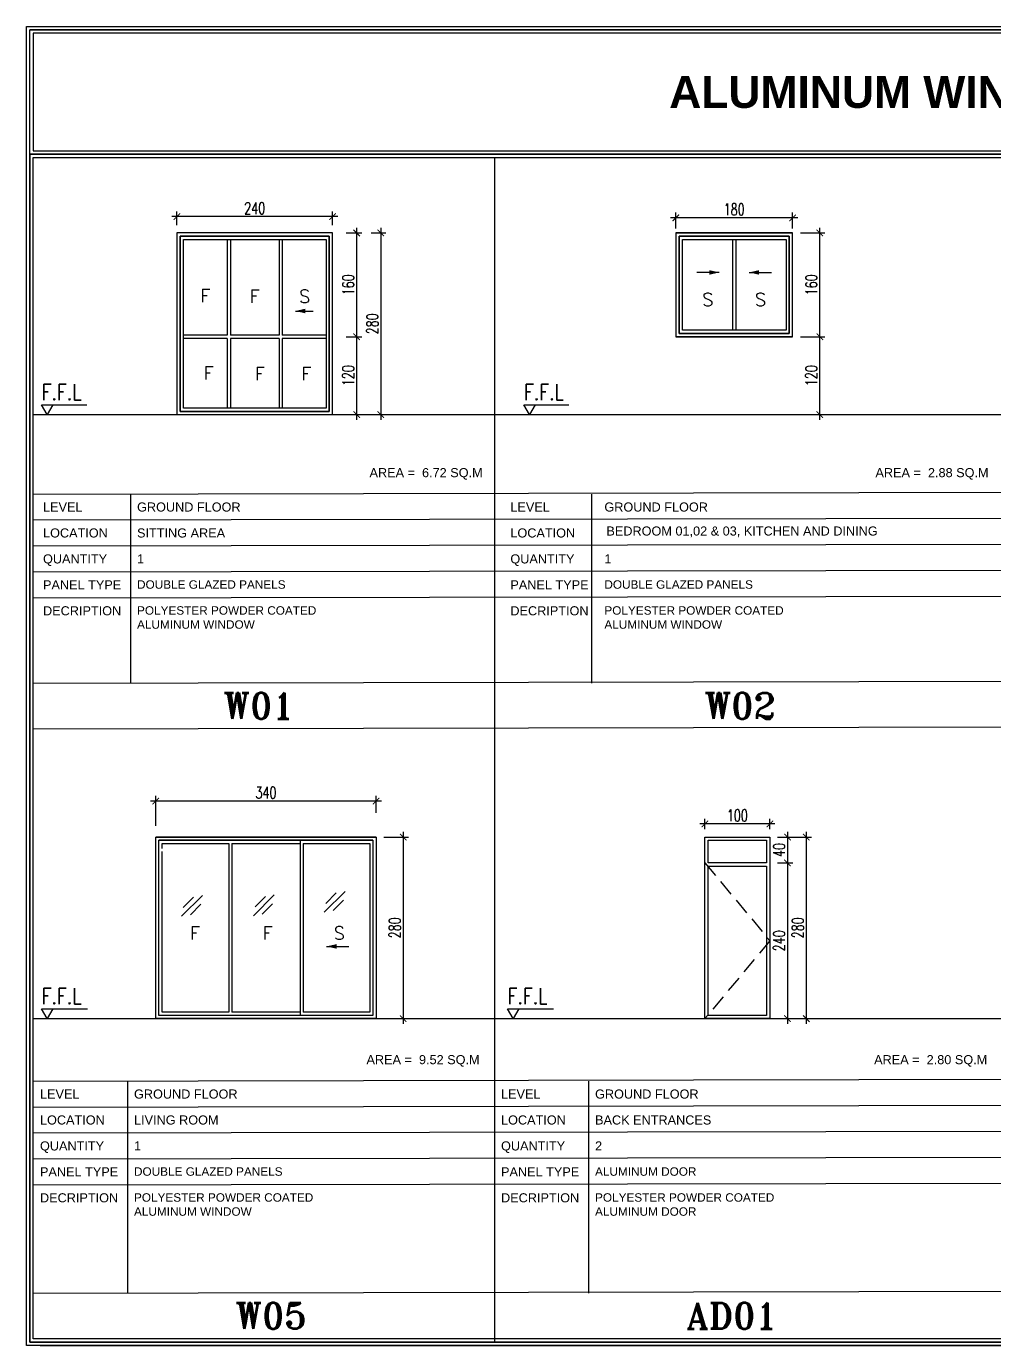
# Model space of a CAD drawing. Header units: centimetres. Extents: x -10126 to 3518, y -12053 to -9298.
# Drawn here: x -10126 to -8633, y -11332 to -9298 of the extents above; entities that cross this region are included whole.
import ezdxf
from ezdxf.enums import TextEntityAlignment as Align

# ---------------------------------------------------------------- set-up
doc = ezdxf.new("R2010")
doc.units = ezdxf.units.CM
doc.header["$LTSCALE"] = 100
doc.header["$MEASUREMENT"] = 0
doc.header["$PDMODE"] = 1
doc.linetypes.add('HIDDEN', pattern=[0.375, 0.25, -0.125])
for name, color, linetype in [('ARROW INDICATOR', 4, 'Continuous'), ('DIM IN', 1, 'Continuous'), ('HATCH', 8, 'Continuous'), ('KERBSTONE', 11, 'Continuous'), ('LEVEL', 2, 'Continuous'), ('SCHEDULE LINES-01', 2, 'Continuous'), ('SCHEDULE LINES-02', 8, 'Continuous'), ('SCHEDULE LINES-03', 3, 'Continuous'), ('TEXT', 3, 'Continuous'), ('TEXT 2', 7, 'Continuous'), ('WALL-01', 7, 'Continuous'), ('WALL-03', 2, 'Continuous'), ('WINDOW', 1, 'Continuous'), ('WINDOWS', 1, 'Continuous')]:
    doc.layers.add(name, color=color, linetype=linetype)
doc.layers.get('0').freeze()
doc.styles.add('$0$ROMANS', font='romans')
doc.styles.add('20', font='romans.shx', dxfattribs={"width": 0.7})
doc.styles.add('ART', font='arial.ttf')
doc.styles.add('ROMANT', font='romant', dxfattribs={"width": 0.75, "height": 12})
doc.styles.add('S2', font='ROMANS.shx', dxfattribs={"width": 0.85, "height": 7.5})
doc.styles.add('WMF-Arial0', font='arialbd.ttf')
doc.dimstyles.new('100', dxfattribs={"dimtxt": 18, "dimasz": 10, "dimexe": 8, "dimexo": 12, "dimgap": 4, "dimtad": 1, "dimdec": 0, "dimzin": 0, "dimdsep": 46, "dimtxsty": '20', "dimblk": 'ARCHTICK', "dimcen": 30, "dimdle": 8, "dimclrd": 1, "dimclre": 1, "dimclrt": 2, "dimadec": 0, "dimazin": 0, "dimtfac": 1, "dimtdec": 0, "dimtmove": 2, "dimatfit": 3, "dimldrblk": 'OBLIQUE', "dimfxl": 100, "dimtolj": 1, "dimtzin": 0, "dimarcsym": 0})

# ---------------------------------------------------------------- blocks, each defined once
blk = doc.blocks.new('A$C1f89f3c6')
at = {"layer": 'ARROW INDICATOR'}
blk.add_lwpolyline([(0, -1.9, 7, 0, 0), (0, -17.2, 0, 0, 0)], format="xyseb", dxfattribs=at)
blk.add_lwpolyline([(0, -17.2), (0, 17.2)], dxfattribs=at)
blk.add_lwpolyline([(0, -17.2), (0, 17.2)], dxfattribs=at)
blk = doc.blocks.new('A$C126772d2')
at = {"layer": 'WALL-03', "linetype": 'ByBlock'}
for p, q in [((-418.6, 280, 0), (-238.6, 280, 0)), ((-238.6, 120), (-418.6, 120))]:
    blk.add_line(p, q, dxfattribs=at)
at = {"layer": 'WINDOWS', "linetype": 'ByBlock', "elevation": 0}
for points in [[(-418.6, 120), (-238.6, 120), (-238.6, 280), (-418.6, 280)], [(-413.6, 125), (-243.6, 125), (-243.6, 275), (-413.6, 275)], [(-413.6, 275), (-243.6, 275), (-243.6, 125), (-413.6, 125)], [(-408.6, 270), (-248.6, 270), (-248.6, 130), (-408.6, 130)]]:
    blk.add_lwpolyline(points, close=True, dxfattribs=at)
for points in [[(-331.1, 270), (-331.1, 130)], [(-326.1, 270), (-326.1, 130)]]:
    blk.add_lwpolyline(points, dxfattribs=at)
at = {"layer": 'WALL-01', "color": 3, "xscale": -1.000000000000001, "rotation": 90}
blk.add_blockref('A$C1f89f3c6', (-368.9, 219.2, 0), dxfattribs=at)
at = {"layer": 'WALL-01', "color": 3, "rotation": 270}
blk.add_blockref('A$C1f89f3c6', (-288.3, 219.2, 0), dxfattribs=at)
at = {"layer": 'TEXT', "extrusion": (-5.07189e-09, -4.35259e-09, 1), "char_height": 20, "width": 20, "attachment_point": 2, "text_direction": (1, 0, 0), "style": '$0$ROMANS'}
for insert in [(-369.3, 187.4, 0), (-288.1, 187.4, 0)]:
    blk.add_mtext('S', dxfattribs=dict(at, insert=insert))
blk = doc.blocks.new('_ARCHTICK')
at = {"color": 0, "linetype": 'ByBlock', "const_width": 0.15}
blk.add_lwpolyline([(-0.5, -0.5), (0.5, 0.5)], dxfattribs=at)
blk = doc.blocks.new('*D58')
at = {"layer": 'Defpoints', "color": 0, "transparency": 16777216}
for p in [(-8944.3, -9776.1, 0), (-8902.3, -9776.1), (-8945.6, -9896.1, 0)]:
    blk.add_point(p, dxfattribs=at)
at = {"layer": 'DIM IN', "color": 1, "lineweight": -2, "transparency": 16777216}
for p, q in [((-8932.3, -9776.1), (-8894.3, -9776.1)), ((-8902.3, -9904.1), (-8902.3, -9768.1)), ((-8933.6, -9896.1), (-8894.3, -9896.1))]:
    blk.add_line(p, q, dxfattribs=at)
at = {"layer": 'DIM IN', "color": 1, "lineweight": -2, "transparency": 16777216, "xscale": 10, "yscale": 10, "zscale": 10}
for p, rotation in [((-8902.3, -9776.1), 90), ((-8902.3, -9896.1), 270)]:
    blk.add_blockref('_ARCHTICK', p, dxfattribs=dict(at, rotation=rotation))
at = {"layer": 'DIM IN', "color": 2, "transparency": 16777216, "insert": (-8915.3, -9836.1), "char_height": 18, "attachment_point": 5, "rotation": 90, "style": '20'}
blk.add_mtext('\\A1;120', dxfattribs=at)
blk = doc.blocks.new('_Oblique')
at = {"color": 0, "linetype": 'ByBlock', "lineweight": -2}
blk.add_line((-0.5, -0.5), (0.5, 0.5), dxfattribs=at)
blk = doc.blocks.new('*D59')
at = {"layer": 'Defpoints', "color": 0, "transparency": 16777216}
for p in [(-8944.3, -9616.1), (-8902.3, -9616.1), (-8944.3, -9776.1, 0)]:
    blk.add_point(p, dxfattribs=at)
at = {"layer": 'DIM IN', "color": 1, "lineweight": -2, "transparency": 16777216}
for p, q in [((-8932.3, -9616.1), (-8894.3, -9616.1)), ((-8902.3, -9784.1), (-8902.3, -9608.1)), ((-8932.3, -9776.1), (-8894.3, -9776.1))]:
    blk.add_line(p, q, dxfattribs=at)
at = {"layer": 'DIM IN', "color": 1, "lineweight": -2, "transparency": 16777216, "xscale": 10, "yscale": 10, "zscale": 10}
for p, rotation in [((-8902.3, -9616.1), 90), ((-8902.3, -9776.1), 270)]:
    blk.add_blockref('_ARCHTICK', p, dxfattribs=dict(at, rotation=rotation))
at = {"layer": 'DIM IN', "color": 2, "transparency": 16777216, "insert": (-8915.3, -9696.1), "char_height": 18, "attachment_point": 5, "rotation": 90, "style": '20'}
blk.add_mtext('\\A1;160', dxfattribs=at)
blk = doc.blocks.new('W01')
at = {"layer": 'ARROW INDICATOR', "elevation": 0}
blk.add_lwpolyline([(-887.7, -670.6, 7, 0, 0), (-902.9, -670.6, 0, 0, 0)], format="xyseb", dxfattribs=at)
blk.add_lwpolyline([(-902.9, -670.6), (-875.6, -670.6)], dxfattribs=at)
at = {"layer": 'WINDOWS', "linetype": 'ByBlock'}
for p, q in [((-1008.2, -560.3, 0), (-1008.2, -707.8, 0)), ((-1003.2, -560.3, 0), (-1003.2, -707.8, 0)), ((-928.2, -560.3, 0), (-928.2, -707.8, 0)), ((-923.2, -560.3, 0), (-923.2, -707.8, 0)), ((-1008.2, -712.8, 0), (-1008.2, -820.3, 0)), ((-1003.2, -712.8, 0), (-1003.2, -820.3, 0)), ((-928.2, -712.8, 0), (-928.2, -820.3, 0)), ((-923.2, -712.8, 0), (-923.2, -820.3, 0))]:
    blk.add_line(p, q, dxfattribs=at)
at = {"layer": 'WINDOWS'}
for p, q in [((-1008.2, -707.8, 0), (-1075.7, -707.8, 0)), ((-928.2, -707.8, 0), (-1003.2, -707.8, 0)), ((-855.7, -707.8, 0), (-923.2, -707.8, 0)), ((-1008.2, -712.8, 0), (-1075.7, -712.8, 0)), ((-928.2, -712.8, 0), (-1003.2, -712.8, 0)), ((-855.7, -712.8, 0), (-923.2, -712.8, 0))]:
    blk.add_line(p, q, dxfattribs=at)
at = {"layer": 'WINDOWS', "linetype": 'ByBlock', "elevation": 0}
for points in [[(-1085.7, -830.3), (-845.7, -830.3), (-845.7, -550.3), (-1085.7, -550.3)], [(-1080.7, -825.3), (-850.7, -825.3), (-850.7, -555.3), (-1080.7, -555.3)], [(-1080.7, -555.3), (-850.7, -555.3), (-850.7, -825.3), (-1080.7, -825.3)], [(-1075.7, -560.3), (-855.7, -560.3), (-855.7, -820.3), (-1075.7, -820.3)]]:
    blk.add_lwpolyline(points, close=True, dxfattribs=at)
at = {"layer": 'TEXT', "extrusion": (-5.07189e-09, -4.35259e-09, 1), "char_height": 20, "width": 20, "attachment_point": 2, "text_direction": (1, 0, 0), "style": '$0$ROMANS'}
for s, insert in [('F', (-1041.8, -636.9, 0)), ('F', (-965.7, -637.9, 0)), ('S', (-888.8, -637.9, 0)), ('F', (-1036.9, -756.3, 0)), ('F', (-957.8, -757.2, 0)), ('F', (-886.2, -757.2, 0))]:
    blk.add_mtext(s, dxfattribs=dict(at, insert=insert))
blk = doc.blocks.new('*D61')
at = {"layer": 'Defpoints', "color": 0, "transparency": 16777216}
for p in [(-9124.3, -9592.7), (-9124.3, -9621.1, 0), (-8944.3, -9621.1, 0)]:
    blk.add_point(p, dxfattribs=at)
at = {"layer": 'DIM IN', "color": 1, "lineweight": -2, "transparency": 16777216}
for p, q in [((-8936.3, -9592.7), (-9132.3, -9592.7)), ((-9124.3, -9609.1), (-9124.3, -9584.7)), ((-8944.3, -9609.1), (-8944.3, -9584.7))]:
    blk.add_line(p, q, dxfattribs=at)
at = {"layer": 'DIM IN', "color": 1, "lineweight": -2, "transparency": 16777216, "xscale": 10, "yscale": 10, "zscale": 10, "rotation": 180}
blk.add_blockref('_ARCHTICK', (-9124.3, -9592.7), dxfattribs=at)
at = {"layer": 'DIM IN', "color": 1, "lineweight": -2, "transparency": 16777216, "xscale": 10, "yscale": 10, "zscale": 10}
blk.add_blockref('_ARCHTICK', (-8944.3, -9592.7), dxfattribs=at)
at = {"layer": 'DIM IN', "color": 2, "transparency": 16777216, "insert": (-9034.3, -9579.7), "char_height": 18, "attachment_point": 5, "style": '20'}
blk.add_mtext('\\A1;180', dxfattribs=at)
blk = doc.blocks.new('*D62')
at = {"layer": 'Defpoints', "color": 0, "transparency": 16777216}
for p in [(-9893.7, -9590.9), (-9893.7, -9616.1), (-9653.7, -9616.1)]:
    blk.add_point(p, dxfattribs=at)
at = {"layer": 'DIM IN', "color": 1, "lineweight": -2, "transparency": 16777216}
for p, q in [((-9645.7, -9590.9), (-9901.7, -9590.9)), ((-9893.7, -9604.1), (-9893.7, -9582.9)), ((-9653.7, -9604.1), (-9653.7, -9582.9))]:
    blk.add_line(p, q, dxfattribs=at)
at = {"layer": 'DIM IN', "color": 1, "lineweight": -2, "transparency": 16777216, "xscale": 10, "yscale": 10, "zscale": 10, "rotation": 180}
blk.add_blockref('_ARCHTICK', (-9893.7, -9590.9), dxfattribs=at)
at = {"layer": 'DIM IN', "color": 1, "lineweight": -2, "transparency": 16777216, "xscale": 10, "yscale": 10, "zscale": 10}
blk.add_blockref('_ARCHTICK', (-9653.7, -9590.9), dxfattribs=at)
at = {"layer": 'DIM IN', "color": 2, "transparency": 16777216, "insert": (-9773.7, -9577.9), "char_height": 18, "attachment_point": 5, "style": '20'}
blk.add_mtext('\\A1;240', dxfattribs=at)
blk = doc.blocks.new('*D63')
at = {"layer": 'Defpoints', "color": 0, "transparency": 16777216}
for p in [(-9606, -9616.1), (-9606, -9896.1, 0), (-9579.3, -9896.1)]:
    blk.add_point(p, dxfattribs=at)
at = {"layer": 'DIM IN', "color": 1, "lineweight": -2, "transparency": 16777216}
for p, q in [((-9594, -9616.1), (-9571.3, -9616.1)), ((-9579.3, -9608.1), (-9579.3, -9904.1)), ((-9594, -9896.1), (-9571.3, -9896.1))]:
    blk.add_line(p, q, dxfattribs=at)
at = {"layer": 'DIM IN', "color": 1, "lineweight": -2, "transparency": 16777216, "xscale": 10, "yscale": 10, "zscale": 10}
for p, rotation in [((-9579.3, -9616.1), 90), ((-9579.3, -9896.1), 270)]:
    blk.add_blockref('_ARCHTICK', p, dxfattribs=dict(at, rotation=rotation))
at = {"layer": 'DIM IN', "color": 2, "transparency": 16777216, "insert": (-9592.3, -9756.1), "char_height": 18, "attachment_point": 5, "rotation": 90, "style": '20'}
blk.add_mtext('\\A1;280', dxfattribs=at)
blk = doc.blocks.new('W05')
at = {"layer": 'WINDOW'}
for p, q in [((-2352.9, 243.3, 0), (-2692.9, 243.3, 0)), ((-2580.4, 233.3, 0), (-2580.4, -26.7)), ((-2575.4, 233.3, 0), (-2575.4, -26.7)), ((-2470.4, 238.3, 0), (-2470.4, -31.7)), ((-2465.4, 233.3, 0), (-2465.4, -26.7))]:
    blk.add_line(p, q, dxfattribs=at)
at = {"layer": 'WINDOW', "color": 8}
for p, q in [((-2653, 121), (-2621, 153.1)), ((-2634.6, 150.7), (-2650.6, 134.7)), ((-2542.2, 121.8), (-2510.2, 153.9)), ((-2523.8, 151.5), (-2539.8, 135.5)), ((-2433, 127.4), (-2401, 159.5)), ((-2414.6, 157.1), (-2430.6, 141)), ((-2419.4, 129.8), (-2403.4, 145.8)), ((-2639.4, 123.4), (-2623.4, 139.5)), ((-2528.6, 124.2), (-2512.6, 140.3))]:
    blk.add_line(p, q, dxfattribs=at)
at = {"layer": 'WINDOW'}
for points in [[(-2692.9, 243.3), (-2352.9, 243.3), (-2352.9, -36.7), (-2692.9, -36.7)], [(-2687.9, 238.3), (-2357.9, 238.3), (-2357.9, -31.7), (-2687.9, -31.7)]]:
    blk.add_lwpolyline(points, close=True, dxfattribs=at)
at = {"layer": 'WINDOW', "elevation": 0}
for points in [[(-2682.9, 225.8), (-2682.9, 233.3), (-2580.4, 233.3)], [(-2575.4, 233.3), (-2470.4, 233.3)], [(-2465.4, 233.3), (-2362.9, 233.3), (-2362.9, 220.8)]]:
    blk.add_lwpolyline(points, dxfattribs=at)
at = {"layer": 'WINDOW'}
for points in [[(-2580.4, -26.7), (-2682.9, -26.7), (-2682.9, 220.8)], [(-2362.9, 220.8), (-2362.9, -26.7), (-2465.4, -26.7)], [(-2470.4, -26.7), (-2575.4, -26.7)]]:
    blk.add_lwpolyline(points, dxfattribs=at)
at = {"layer": 'WINDOWS'}
blk.add_line((-2357.9, 238.3, 0), (-2687.9, 238.3, 0), dxfattribs=at)
at = {"layer": 'WALL-01', "color": 3, "xscale": -1.000000000000002, "rotation": 270}
blk.add_blockref('A$C1f89f3c6', (-2412.2, 74.6), dxfattribs=at)
blk = doc.blocks.new('*D73')
at = {"layer": 'Defpoints', "color": 0, "transparency": 16777216}
for p in [(-9586.4, -10547.4, 0), (-9586.4, -10827.4, 0), (-9544.7, -10827.4)]:
    blk.add_point(p, dxfattribs=at)
at = {"layer": 'DIM IN', "color": 1, "lineweight": -2, "transparency": 16777216}
for p, q in [((-9574.4, -10547.4), (-9536.7, -10547.4)), ((-9544.7, -10539.4), (-9544.7, -10835.4)), ((-9574.4, -10827.4), (-9536.7, -10827.4))]:
    blk.add_line(p, q, dxfattribs=at)
at = {"layer": 'DIM IN', "color": 1, "lineweight": -2, "transparency": 16777216, "xscale": 10, "yscale": 10, "zscale": 10}
for p, rotation in [((-9544.7, -10547.4), 90), ((-9544.7, -10827.4), 270)]:
    blk.add_blockref('_ARCHTICK', p, dxfattribs=dict(at, rotation=rotation))
at = {"layer": 'DIM IN', "color": 2, "transparency": 16777216, "insert": (-9557.7, -10687.4), "char_height": 18, "attachment_point": 5, "rotation": 90, "style": '20'}
blk.add_mtext('\\A1;280', dxfattribs=at)
blk = doc.blocks.new('*D74')
at = {"layer": 'Defpoints', "color": 0, "transparency": 16777216}
for p in [(-9926.4, -10492), (-9586.4, -10522.3), (-9926.4, -10542.3, 0)]:
    blk.add_point(p, dxfattribs=at)
at = {"layer": 'DIM IN', "color": 1, "lineweight": -2, "transparency": 16777216}
for p, q in [((-9578.4, -10492), (-9934.4, -10492)), ((-9926.4, -10530.3), (-9926.4, -10484)), ((-9586.4, -10510.3), (-9586.4, -10484))]:
    blk.add_line(p, q, dxfattribs=at)
at = {"layer": 'DIM IN', "color": 1, "lineweight": -2, "transparency": 16777216, "xscale": 10, "yscale": 10, "zscale": 10, "rotation": 180}
blk.add_blockref('_ARCHTICK', (-9926.4, -10492), dxfattribs=at)
at = {"layer": 'DIM IN', "color": 1, "lineweight": -2, "transparency": 16777216, "xscale": 10, "yscale": 10, "zscale": 10}
blk.add_blockref('_ARCHTICK', (-9586.4, -10492), dxfattribs=at)
at = {"layer": 'DIM IN', "color": 2, "transparency": 16777216, "insert": (-9756.4, -10479), "char_height": 18, "attachment_point": 5, "style": '20'}
blk.add_mtext('\\A1;340', dxfattribs=at)
blk = doc.blocks.new('*D81')
at = {"layer": 'Defpoints', "color": 0, "transparency": 16777216}
for p in [(-9644.9, -9776.1), (-9616.5, -9776.1), (-9644.9, -9896.1)]:
    blk.add_point(p, dxfattribs=at)
at = {"layer": 'DIM IN', "color": 1, "lineweight": -2, "transparency": 16777216}
for p, q in [((-9632.9, -9776.1), (-9608.5, -9776.1)), ((-9616.5, -9904.1), (-9616.5, -9768.1)), ((-9632.9, -9896.1), (-9608.5, -9896.1))]:
    blk.add_line(p, q, dxfattribs=at)
at = {"layer": 'DIM IN', "color": 1, "lineweight": -2, "transparency": 16777216, "xscale": 10, "yscale": 10, "zscale": 10}
for p, rotation in [((-9616.5, -9776.1), 90), ((-9616.5, -9896.1), 270)]:
    blk.add_blockref('_ARCHTICK', p, dxfattribs=dict(at, rotation=rotation))
at = {"layer": 'DIM IN', "color": 2, "transparency": 16777216, "insert": (-9629.5, -9836.1), "char_height": 18, "attachment_point": 5, "rotation": 90, "style": '20'}
blk.add_mtext('\\A1;120', dxfattribs=at)
blk = doc.blocks.new('*D82')
at = {"layer": 'Defpoints', "color": 0, "transparency": 16777216}
for p in [(-9644.9, -9616.1), (-9616.5, -9616.1), (-9644.9, -9776.1)]:
    blk.add_point(p, dxfattribs=at)
at = {"layer": 'DIM IN', "color": 1, "lineweight": -2, "transparency": 16777216}
for p, q in [((-9632.9, -9616.1), (-9608.5, -9616.1)), ((-9616.5, -9784.1), (-9616.5, -9608.1)), ((-9632.9, -9776.1), (-9608.5, -9776.1))]:
    blk.add_line(p, q, dxfattribs=at)
at = {"layer": 'DIM IN', "color": 1, "lineweight": -2, "transparency": 16777216, "xscale": 10, "yscale": 10, "zscale": 10}
for p, rotation in [((-9616.5, -9616.1), 90), ((-9616.5, -9776.1), 270)]:
    blk.add_blockref('_ARCHTICK', p, dxfattribs=dict(at, rotation=rotation))
at = {"layer": 'DIM IN', "color": 2, "transparency": 16777216, "insert": (-9629.5, -9696.1), "char_height": 18, "attachment_point": 5, "rotation": 90, "style": '20'}
blk.add_mtext('\\A1;160', dxfattribs=at)
blk = doc.blocks.new('A$C89361d25')
at = {"layer": 'WINDOWS'}
for p, q in [((-100, 280), (0, 280, 0)), ((-5, 240), (-95, 240)), ((-95, 235), (-5, 235))]:
    blk.add_line(p, q, dxfattribs=at)
for points in [[(0, 280), (0, 0), (-100, 0), (-100, 280)], [(-95, 240), (-95, 275), (-5, 275), (-5, 240)], [(-5, 235), (-5, 5), (-95, 5), (-95, 235)]]:
    blk.add_lwpolyline(points, dxfattribs=at)
at = {"layer": 'WINDOWS', "color": 8, "linetype": 'HIDDEN'}
blk.add_lwpolyline([(-100, 240), (0, 120), (-100, 0)], dxfattribs=at)
blk = doc.blocks.new('*D86')
at = {"layer": 'Defpoints', "color": 0, "transparency": 16777216}
for p in [(-8979.4, -10547.4, 0), (-8979.4, -10587.4, 0), (-8952.1, -10587.4)]:
    blk.add_point(p, dxfattribs=at)
at = {"layer": 'DIM IN', "color": 1, "lineweight": -2, "transparency": 16777216}
for p, q in [((-8967.4, -10547.4), (-8944.1, -10547.4)), ((-8952.1, -10539.4), (-8952.1, -10595.4)), ((-8967.4, -10587.4), (-8944.1, -10587.4))]:
    blk.add_line(p, q, dxfattribs=at)
at = {"layer": 'DIM IN', "color": 1, "lineweight": -2, "transparency": 16777216, "xscale": 10, "yscale": 10, "zscale": 10}
for p, rotation in [((-8952.1, -10547.4), 90), ((-8952.1, -10587.4), 270)]:
    blk.add_blockref('_ARCHTICK', p, dxfattribs=dict(at, rotation=rotation))
at = {"layer": 'DIM IN', "color": 2, "transparency": 16777216, "insert": (-8965.1, -10567.4), "char_height": 18, "attachment_point": 5, "rotation": 90, "style": '20'}
blk.add_mtext('\\A1;40', dxfattribs=at)
blk = doc.blocks.new('*D87')
at = {"layer": 'Defpoints', "color": 0, "transparency": 16777216}
for p in [(-8979.4, -10587.4, 0), (-8979.4, -10827.4, 0), (-8952.1, -10827.4)]:
    blk.add_point(p, dxfattribs=at)
at = {"layer": 'DIM IN', "color": 1, "lineweight": -2, "transparency": 16777216}
for p, q in [((-8967.4, -10587.4), (-8944.1, -10587.4)), ((-8952.1, -10579.4), (-8952.1, -10835.4)), ((-8967.4, -10827.4), (-8944.1, -10827.4))]:
    blk.add_line(p, q, dxfattribs=at)
at = {"layer": 'DIM IN', "color": 1, "lineweight": -2, "transparency": 16777216, "xscale": 10, "yscale": 10, "zscale": 10}
for p, rotation in [((-8952.1, -10587.4), 90), ((-8952.1, -10827.4), 270)]:
    blk.add_blockref('_ARCHTICK', p, dxfattribs=dict(at, rotation=rotation))
at = {"layer": 'DIM IN', "color": 2, "transparency": 16777216, "insert": (-8965.1, -10707.4), "char_height": 18, "attachment_point": 5, "rotation": 90, "style": '20'}
blk.add_mtext('\\A1;240', dxfattribs=at)
blk = doc.blocks.new('*D88')
at = {"layer": 'Defpoints', "color": 0, "transparency": 16777216}
for p in [(-8979.4, -10547.4, 0), (-8979.4, -10827.4, 0), (-8923.2, -10827.4)]:
    blk.add_point(p, dxfattribs=at)
at = {"layer": 'DIM IN', "color": 1, "lineweight": -2, "transparency": 16777216}
for p, q in [((-8967.4, -10547.4), (-8915.2, -10547.4)), ((-8923.2, -10539.4), (-8923.2, -10835.4)), ((-8967.4, -10827.4), (-8915.2, -10827.4))]:
    blk.add_line(p, q, dxfattribs=at)
at = {"layer": 'DIM IN', "color": 1, "lineweight": -2, "transparency": 16777216, "xscale": 10, "yscale": 10, "zscale": 10}
for p, rotation in [((-8923.2, -10547.4), 90), ((-8923.2, -10827.4), 270)]:
    blk.add_blockref('_ARCHTICK', p, dxfattribs=dict(at, rotation=rotation))
at = {"layer": 'DIM IN', "color": 2, "transparency": 16777216, "insert": (-8936.2, -10687.4), "char_height": 18, "attachment_point": 5, "rotation": 90, "style": '20'}
blk.add_mtext('\\A1;280', dxfattribs=at)
blk = doc.blocks.new('*D89')
at = {"layer": 'Defpoints', "color": 0, "transparency": 16777216}
for p in [(-9079.4, -10527.2), (-9079.4, -10547.4, 0), (-8979.4, -10547.4, 0)]:
    blk.add_point(p, dxfattribs=at)
at = {"layer": 'DIM IN', "color": 1, "lineweight": -2, "transparency": 16777216}
for p, q in [((-8971.4, -10527.2), (-9087.4, -10527.2)), ((-9079.4, -10535.4), (-9079.4, -10519.2)), ((-8979.4, -10535.4), (-8979.4, -10519.2))]:
    blk.add_line(p, q, dxfattribs=at)
at = {"layer": 'DIM IN', "color": 1, "lineweight": -2, "transparency": 16777216, "xscale": 10, "yscale": 10, "zscale": 10, "rotation": 180}
blk.add_blockref('_ARCHTICK', (-9079.4, -10527.2), dxfattribs=at)
at = {"layer": 'DIM IN', "color": 1, "lineweight": -2, "transparency": 16777216, "xscale": 10, "yscale": 10, "zscale": 10}
blk.add_blockref('_ARCHTICK', (-8979.4, -10527.2), dxfattribs=at)
at = {"layer": 'DIM IN', "color": 2, "transparency": 16777216, "insert": (-9029.4, -10514.2), "char_height": 18, "attachment_point": 5, "style": '20'}
blk.add_mtext('\\A1;100', dxfattribs=at)

msp = doc.modelspace()

# ---------------------------------------------------------------- linework, layer by layer
at = {"layer": 'KERBSTONE'}
for p, q in [((-10115.2, -9896.1, 0), (-7139.6, -9896.1, 0)), ((-10115.2, -10827.4, 0), (-7139.6, -10827.4, 0))]:
    msp.add_line(p, q, dxfattribs=at)
at = {"layer": 'LEVEL'}
for p, q in [((-10102.4, -9880.9, 0), (-10032.8, -9880.9, 0)), ((-10102.4, -9880.9, 0), (-10032.8, -9880.9, 0)), ((-9358.7, -9880.9, 0), (-9289.1, -9880.9, 0)), ((-9358.7, -9880.9, 0), (-9289.1, -9880.9, 0)), ((-10102.4, -10812.2, 0), (-10032.8, -10812.2, 0)), ((-10101.3, -10812.2, 0), (-10031.7, -10812.2, 0)), ((-10101.3, -10812.2, 0), (-10031.7, -10812.2, 0)), ((-9383.9, -10812.2, 0), (-9314.3, -10812.2, 0)), ((-9382.8, -10812.2, 0), (-9313.1, -10812.2, 0)), ((-9382.8, -10812.2, 0), (-9313.1, -10812.2, 0))]:
    msp.add_line(p, q, dxfattribs=at)
at = {"layer": 'LEVEL', "elevation": 0}
for points in [[(-10102.4, -9880.9), (-10084.9, -9880.9), (-10093.7, -9896.1)], [(-10102.4, -9880.9), (-10084.9, -9880.9), (-10093.7, -9896.1)], [(-9358.7, -9880.9), (-9341.2, -9880.9), (-9349.9, -9896.1)], [(-9358.7, -9880.9), (-9341.2, -9880.9), (-9349.9, -9896.1)], [(-10102.4, -10812.2), (-10084.9, -10812.2), (-10093.7, -10827.4)], [(-10102.4, -10812.2), (-10084.9, -10812.2), (-10093.7, -10827.4)], [(-9383.9, -10812.2), (-9366.4, -10812.2), (-9375.2, -10827.4)], [(-9383.9, -10812.2), (-9366.4, -10812.2), (-9375.2, -10827.4)]]:
    msp.add_lwpolyline(points, close=True, dxfattribs=at)
at = {"layer": 'SCHEDULE LINES-01'}
for p, q in [((-10125.9, -11331.6), (-10125.9, -9297.5)), ((-10125.9, -9297.5), (-7128.9, -9297.5, 0)), ((-10125.9, -11331.6), (-10125.9, -9297.5)), ((-10125.9, -9297.5), (-7128.9, -9297.5, 0)), ((-10125.9, -11331.6), (-10125.9, -9297.5)), ((-10125.9, -9297.5), (-7128.9, -9297.5, 0)), ((-10115.2, -9308.2, 0), (-10115.2, -9489.3)), ((-10115.2, -11321, 0), (-10115.2, -9499.9, 0)), ((-10115.2, -9499.9, 0), (-7139.6, -9499.9, 0)), ((-10115.2, -11321, 0), (-10115.2, -9499.9, 0)), ((-10115.2, -9499.9, 0), (-7139.6, -9499.9, 0)), ((-10115.2, -11321, 0), (-10115.2, -9499.9, 0)), ((-10115.2, -9499.9, 0), (-7139.6, -9499.9, 0)), ((-7139.6, -11321, 0), (-10115.2, -11321, 0)), ((-7139.6, -11321, 0), (-10115.2, -11321, 0)), ((-7139.6, -11321, 0), (-10115.2, -11321, 0)), ((-7128.9, -11331.6, 0), (-10125.9, -11331.6)), ((-7128.9, -11331.6, 0), (-10125.9, -11331.6)), ((-7128.9, -11331.6, 0), (-10125.9, -11331.6))]:
    msp.add_line(p, q, dxfattribs=at)
msp.add_polyline3d([(-10115.2, -9489.3, 0), (-7139.6, -9489.3, 0), (-7139.6, -9308.2, 0), (-10115.2, -9308.2, 0)], dxfattribs=at)
msp.add_polyline3d([(-10115.2, -9489.3, 0), (-7139.6, -9489.3, 0), (-7139.6, -9308.2, 0), (-10115.2, -9308.2, 0)], dxfattribs=at)
msp.add_polyline3d([(-10115.2, -9489.3, 0), (-7139.6, -9489.3, 0), (-7139.6, -9308.2, 0), (-10115.2, -9308.2, 0)], dxfattribs=at)
at = {"layer": 'SCHEDULE LINES-02'}
for p, q in [((-10120.5, -9302.9, 0), (-7134.2, -9302.9, 0)), ((-10120.5, -9494.6, 0), (-10120.5, -9302.9, 0)), ((-10120.5, -9302.9, 0), (-7134.2, -9302.9, 0)), ((-7134.2, -9302.9, 0), (-10120.5, -9302.9, 0)), ((-10120.5, -11326.3, 0), (-10120.5, -9494.6, 0)), ((-10120.5, -11326.3, 0), (-10120.5, -9494.6, 0)), ((-10120.5, -9494.6, 0), (-10120.5, -11326.3, 0)), ((-7134.2, -11326.3, 0), (-10120.5, -11326.3, 0)), ((-7134.2, -11326.3, 0), (-10120.5, -11326.3, 0)), ((-10120.5, -11326.3, 0), (-7134.2, -11326.3, 0))]:
    msp.add_line(p, q, dxfattribs=at)
msp.add_polyline3d([(-7134.2, -9494.6, 0), (-10120.5, -9494.6, 0)], close=True, dxfattribs=at)
msp.add_polyline3d([(-7134.2, -9494.6, 0), (-10120.5, -9494.6, 0)], close=True, dxfattribs=at)
msp.add_polyline3d([(-7134.2, -9494.6, 0), (-10120.5, -9494.6, 0)], close=True, dxfattribs=at)
at = {"layer": 'SCHEDULE LINES-03', "color": 3}
for p, q in [((-9404.2, -9499.9, 0), (-9404.2, -11326.3, 0)), ((-10115.2, -10018.6, 0), (-7139.6, -10013.2, 0)), ((-9965.2, -10018.6, 0), (-9965.2, -10310, 0)), ((-9254.2, -10018.6, 0), (-9254.2, -10310, 0)), ((-10115.2, -10058.6, 0), (-7139.6, -10053.2, 0)), ((-10115.2, -10098.6, 0), (-7139.6, -10093.2, 0)), ((-10115.2, -10138.6, 0), (-7139.6, -10133.2, 0)), ((-10115.2, -10178.6, 0), (-7139.6, -10173.2, 0)), ((-10115.2, -10310, 0), (-7139.6, -10304.7, 0)), ((-10115.2, -10380.4, 0), (-7139.6, -10375.1, 0)), ((-10115.2, -10923.7), (-7139.6, -10918.4, 0)), ((-9969.9, -10923.7, 0), (-9969.9, -11250.5, 0)), ((-9259, -10923.7, 0), (-9259, -11250.5, 0)), ((-10115.2, -10963.7), (-7139.6, -10958.4, 0)), ((-10115.2, -11003.7), (-7139.6, -10998.4, 0)), ((-10115.2, -11043.7, 0), (-7139.6, -11038.4, 0)), ((-10115.2, -11083.7, 0), (-7139.6, -11078.4, 0)), ((-10115.2, -11250.5), (-7139.6, -11245.2, 0)), ((-10104.6, -11331.6, 0), (-7128.9, -11331.6, 0))]:
    msp.add_line(p, q, dxfattribs=at)

# ---------------------------------------------------------------- block references
at = {"layer": 'HATCH'}
msp.add_blockref('A$C89361d25', (-8979.4, -10827.4, 0), dxfattribs=at)
at = {"layer": 'WALL-01'}
msp.add_blockref('W01', (-8808, -9065.8, 0), dxfattribs=at)
at = {"layer": 'WINDOW'}
for name, p in [('A$C126772d2', (-8705.7, -9896.1, 0)), ('W05', (-7233.5, -10790.7, 0))]:
    msp.add_blockref(name, p, dxfattribs=at)

# ---------------------------------------------------------------- texts
at = {"layer": 'HATCH', "attachment_point": 1, "style": 'ART'}
for s, width, heights, insert, char_height in [('AREA =  6.72 SQ.M', 197.044, [0], (-9596.7, -9978.6, 0), 14), ('AREA =  2.88 SQ.M', 197.044, [0], (-8816.5, -9978.6, 0), 14), ('LEVEL', 135, [0], (-10100.2, -10031.6, 0), 14), ('GROUND FLOOR', 336.827, [0], (-9955.2, -10031.6, 0), 14), ('LEVEL', 135, [0], (-9379.5, -10031.6, 0), 14), ('GROUND FLOOR', 336.827, [0], (-9234.5, -10031.6, 0), 14), ('BEDROOM 01,02 & 03, KITCHEN AND DINING ', 440.574, [0], (-9231.4, -10068.6, 0), 14), ('LOCATION', 135, [0], (-10100.2, -10071.6, 0), 14), ('SITTING AREA', 336.827, [0], (-9955.2, -10071.6, 0), 14), ('LOCATION', 135, [0], (-9379.5, -10071.6, 0), 14), ('QUANTITY', 135, [0], (-10100.2, -10111.6, 0), 14), ('1', 336.827, [0], (-9955.2, -10111.6, 0), 14), ('QUANTITY', 135, [0], (-9379.5, -10111.6, 0), 14), ('1', 336.827, [0], (-9234.5, -10111.6, 0), 14), ('PANEL TYPE', 135, [0], (-10100.2, -10151.6, 0), 14), ('DOUBLE GLAZED PANELS', 336.827, [0], (-9955.2, -10151.6, 0), 13), ('PANEL TYPE', 135, [0], (-9379.5, -10151.6, 0), 14), ('DOUBLE GLAZED PANELS', 336.827, [0], (-9234.5, -10151.6, 0), 13), ('DECRIPTION', 135, [0], (-10100.2, -10191.6, 0), 14), ('POLYESTER POWDER COATED  ALUMINUM WINDOW', 336.827, [153.8], (-9955.2, -10191.6, 0), 13), ('DECRIPTION', 135, [0], (-9379.5, -10191.6, 0), 14), ('POLYESTER POWDER COATED  ALUMINUM WINDOW', 336.827, [153.8], (-9234.5, -10191.6, 0), 13), ('AREA =  9.52 SQ.M', 197.044, [0], (-9601.4, -10883.7, 0), 14), ('AREA =  2.80 SQ.M', 197.044, [0], (-8818.5, -10883.7, 0), 14), ('LEVEL', 135, [0], (-10104.9, -10936.7, 0), 14), ('GROUND FLOOR', 336.827, [0], (-9959.9, -10936.7, 0), 14), ('LEVEL', 135, [0], (-9393.9, -10936.7, 0), 14), ('GROUND FLOOR', 336.827, [0], (-9248.9, -10936.7, 0), 14), ('LOCATION', 135, [0], (-10104.9, -10976.7, 0), 14), ('LIVING ROOM', 336.827, [0], (-9959.9, -10976.7, 0), 14), ('LOCATION', 135, [0], (-9393.9, -10976.7, 0), 14), ('BACK ENTRANCES', 336.827, [0], (-9248.9, -10976.7, 0), 14), ('QUANTITY', 135, [0], (-10104.9, -11016.7, 0), 14), ('1', 336.827, [0], (-9959.9, -11016.7, 0), 14), ('QUANTITY', 135, [0], (-9393.9, -11016.7, 0), 14), ('2', 336.827, [0], (-9248.9, -11016.7, 0), 14), ('PANEL TYPE', 135, [0], (-10104.9, -11056.7, 0), 14), ('DOUBLE GLAZED PANELS', 336.827, [0], (-9959.9, -11056.7, 0), 13), ('PANEL TYPE', 135, [0], (-9393.9, -11056.7, 0), 14), ('ALUMINUM DOOR ', 336.827, [0], (-9248.9, -11056.7, 0), 13), ('DECRIPTION', 135, [0], (-10104.9, -11096.7, 0), 14), ('POLYESTER POWDER COATED  ALUMINUM WINDOW', 336.827, [153.8], (-9959.9, -11096.7, 0), 13), ('DECRIPTION', 135, [0], (-9393.9, -11096.7, 0), 14), ('POLYESTER POWDER COATED  ALUMINUM DOOR', 336.827, [153.8], (-9248.9, -11096.7, 0), 13)]:
    msp.add_mtext_dynamic_manual_height_columns(s, width=width, gutter_width=100, heights=heights, dxfattribs=dict(at, insert=insert, char_height=char_height))
at = {"layer": 'LEVEL', "style": 'S2', "width": 0.8}
for p in [(-10102.1, -9873.8, 0), (-10102.1, -9873.8, 0), (-9358.3, -9873.8, 0), (-9358.3, -9873.8, 0), (-10102.1, -10805.1, 0), (-10102.1, -10805.1, 0), (-9383.6, -10805.1, 0), (-9383.6, -10805.1, 0)]:
    msp.add_text('F.F.L', height=24.5, dxfattribs=at).set_placement(p)
at = {"layer": 'TEXT', "linetype": 'Continuous', "style": 'WMF-Arial0'}
msp.add_text('ALUMINUM WINDOWS SCHEDULE', height=49.035, dxfattribs=at).set_placement((-8567.6, -9398.7, 0), align=Align.MIDDLE)
at = {"layer": 'TEXT', "extrusion": (5.07189e-09, -4.35259e-09, 1), "char_height": 20, "width": 20, "attachment_point": 2, "text_direction": (1, 0, 0), "style": '$0$ROMANS'}
for s, insert in [('F', (-9866, -10685.6, 0)), ('F', (-9753.9, -10685.6, 0)), ('S', (-9643.4, -10685.6, 0))]:
    msp.add_mtext(s, dxfattribs=dict(at, insert=insert))
at = {"layer": 'TEXT 2', "color": 7, "style": 'ROMANT'}
for s, p in [('W01', (-9767.2, -10345.2, 0)), ('W02', (-9025.2, -10345.2, 0)), ('W05', (-9748.7, -11285.7, 0)), ('AD01', (-9037.7, -11285.7, 0))]:
    msp.add_text(s, height=40, dxfattribs=at).set_placement(p, align=Align.MIDDLE)

# ---------------------------------------------------------------- dimensions: what is measured, and where the dimension line sits
at = {"layer": 'DIM IN'}
for base, p1, p2, picture, middle in [((-9893.7, -9590.9, 0), (-9653.7, -9616.1, 0), (-9893.7, -9616.1, 0), '*D62', (-9773.7, -9577.9, 0)), ((-9124.3, -9592.7), (-8944.3, -9621.1, 0), (-9124.3, -9621.1, 0), '*D61', (-9034.3, -9579.7)), ((-9926.4, -10492), (-9586.4, -10522.3), (-9926.4, -10542.3, 0), '*D74', (-9756.4, -10479))]:
    dim = msp.add_linear_dim(base=base, p1=p1, p2=p2, dimstyle='100', override={"dimfxl": 0.075}, dxfattribs=at)
    dim.commit()
    dim.dimension.update_dxf_attribs({"geometry": picture, "text_midpoint": middle})
for base, p1, p2, picture, middle in [((-9616.5, -9616.1), (-9644.9, -9776.1), (-9644.9, -9616.1), '*D82', (-9629.5, -9696.1)), ((-9579.3, -9896.1), (-9606, -9616.1), (-9606, -9896.1, 0), '*D63', (-9592.3, -9756.1)), ((-8902.3, -9616.1), (-8944.3, -9776.1, 0), (-8944.3, -9616.1), '*D59', (-8915.3, -9696.1)), ((-9616.5, -9776.1), (-9644.9, -9896.1), (-9644.9, -9776.1), '*D81', (-9629.5, -9836.1)), ((-8902.3, -9776.1), (-8945.6, -9896.1, 0), (-8944.3, -9776.1, 0), '*D58', (-8915.3, -9836.1)), ((-9544.7, -10827.4), (-9586.4, -10547.4, 0), (-9586.4, -10827.4, 0), '*D73', (-9557.7, -10687.4))]:
    dim = msp.add_linear_dim(base=base, p1=p1, p2=p2, angle=90, dimstyle='100', override={"dimfxl": 0.075}, dxfattribs=at)
    dim.commit()
    dim.dimension.update_dxf_attribs({"geometry": picture, "text_midpoint": middle})
dim = msp.add_linear_dim(base=(-9079.4, -10527.2), p1=(-8979.4, -10547.4, 0), p2=(-9079.4, -10547.4, 0), dimstyle='100', dxfattribs=at)
dim.commit()
dim.dimension.update_dxf_attribs({"geometry": '*D89', "text_midpoint": (-9029.4, -10514.2)})
for base, p1, p2, picture, middle in [((-8952.1, -10587.4), (-8979.4, -10547.4, 0), (-8979.4, -10587.4, 0), '*D86', (-8965.1, -10567.4)), ((-8923.2, -10827.4), (-8979.4, -10547.4, 0), (-8979.4, -10827.4, 0), '*D88', (-8936.2, -10687.4)), ((-8952.1, -10827.4), (-8979.4, -10587.4, 0), (-8979.4, -10827.4, 0), '*D87', (-8965.1, -10707.4))]:
    dim = msp.add_linear_dim(base=base, p1=p1, p2=p2, angle=90, dimstyle='100', dxfattribs=at)
    dim.commit()
    dim.dimension.update_dxf_attribs({"geometry": picture, "text_midpoint": middle})

doc.saveas('drawing.dxf')
